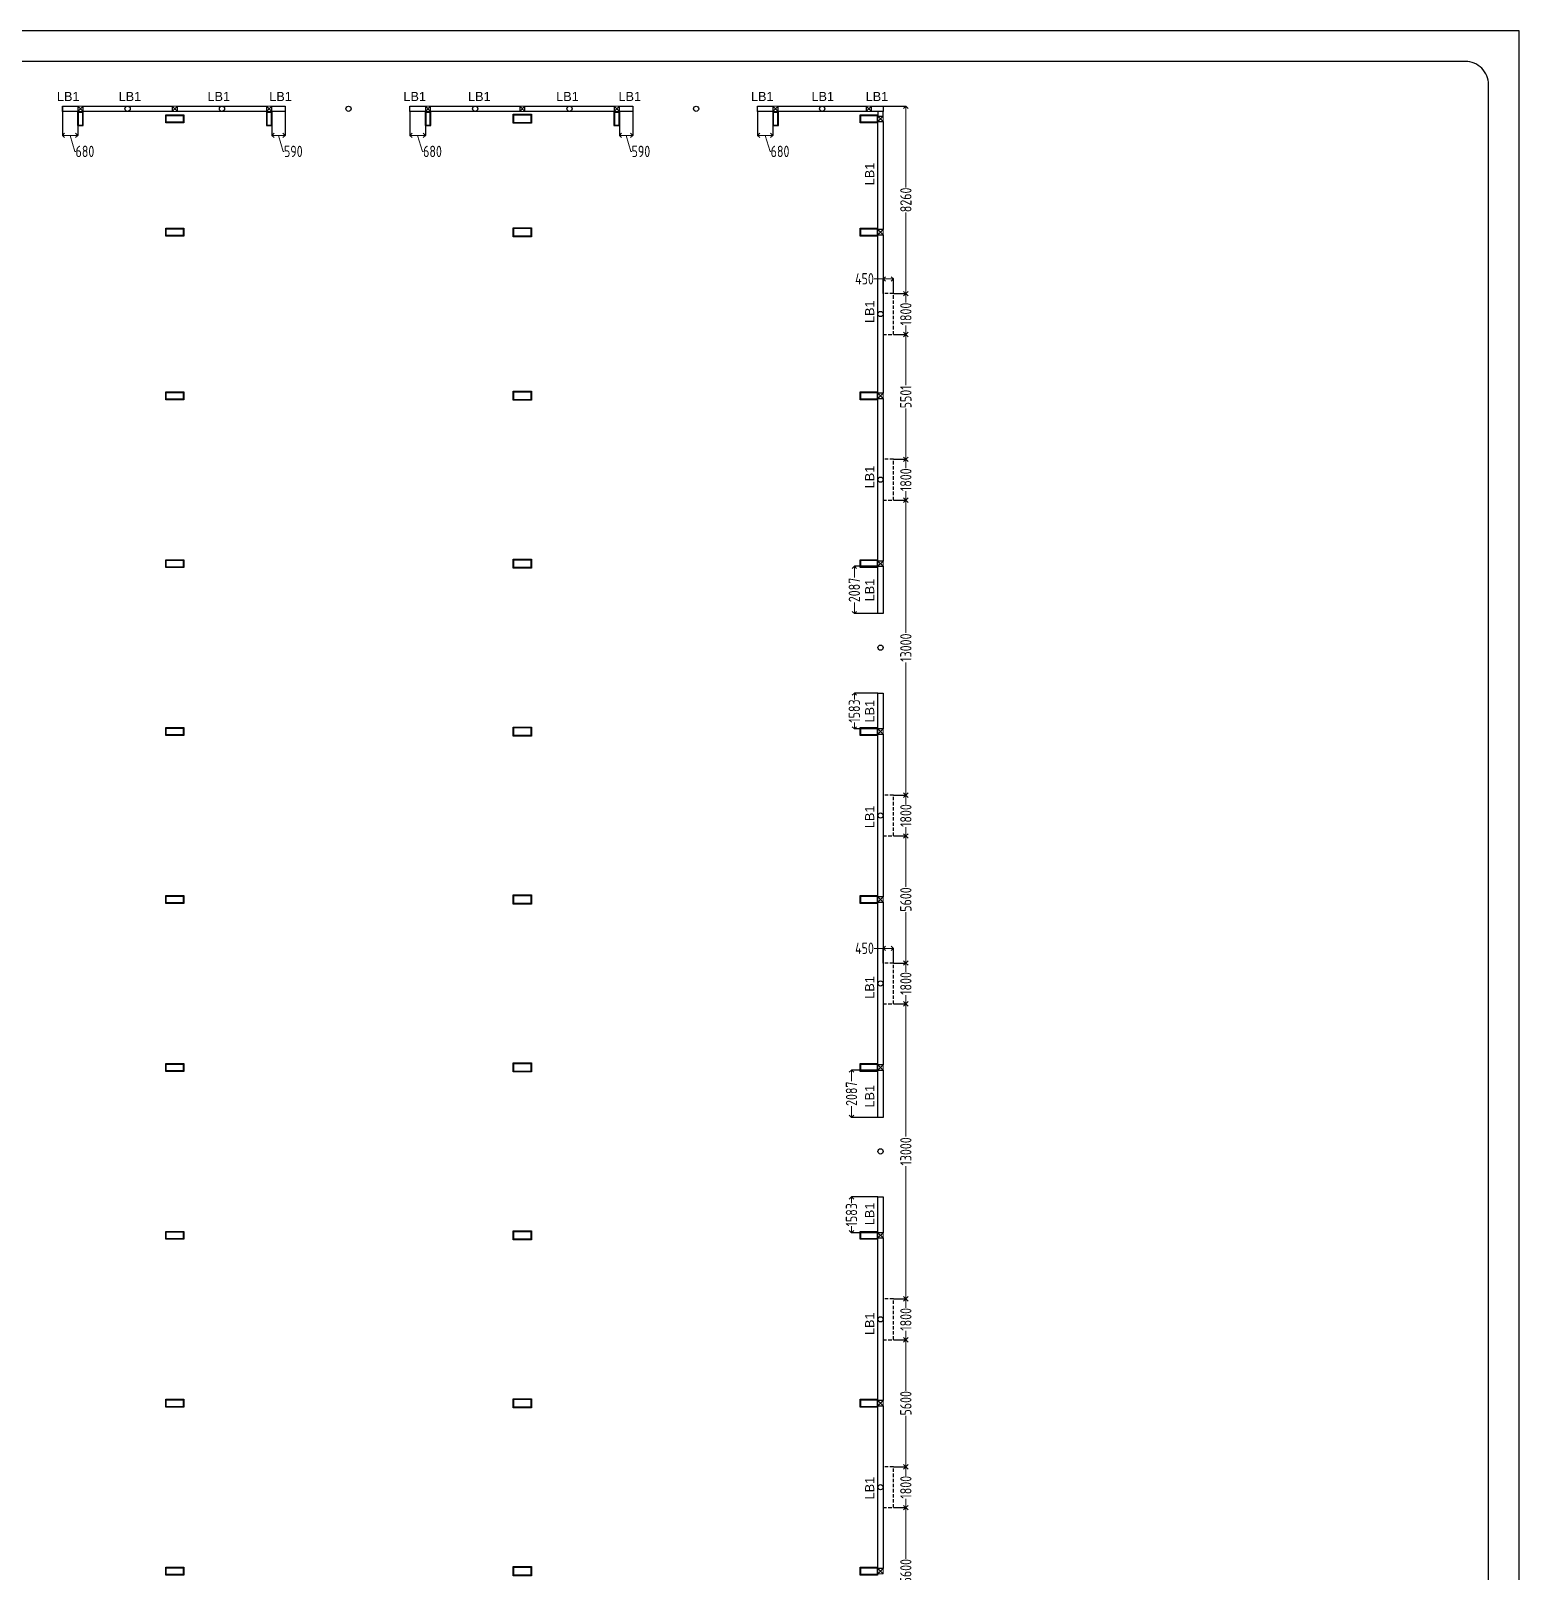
# Model space of a CAD drawing. Header units: inches. Extents: x -605 to 2991212, y -2872845 to 0.
# Drawn here: x 2629771 to 2695377, y -2684434 to -2616552 of the extents above; entities that cross this region are included whole.
import ezdxf
from ezdxf.enums import TextEntityAlignment as Align

# ---------------------------------------------------------------- set-up
doc = ezdxf.new("R2010")
doc.units = ezdxf.units.IN
doc.header["$LTSCALE"] = 600
doc.header["$MEASUREMENT"] = 0
doc.linetypes.add('DASHED2', pattern=[0.375, 0.25, -0.125])
for name, color, linetype, lineweight in [('rDIMension', 1, 'Continuous', 18), ('rRCC 2', 40, 'Continuous', 15), ('rSHEET', 2, 'Continuous', 30)]:
    doc.layers.add(name, color=color, linetype=linetype, lineweight=lineweight)
doc.styles.add('DIM', font='geniso.shx', dxfattribs={"width": 0.85})
doc.styles.get("Standard").update_dxf_attribs({"font": 'arial.ttf'})
doc.dimstyles.new('ST-100', dxfattribs={"dimscale": 100, "dimtxt": 2.5, "dimasz": 2, "dimexe": 0.18, "dimexo": 0.0625, "dimgap": 0.2, "dimtad": 0, "dimdec": 0, "dimzin": 0, "dimdsep": 46, "dimtxsty": 'DIM', "dimblk": 'OPEN90', "dimcen": 0.09, "dimclrd": 256, "dimclrt": 7, "dimadec": 0, "dimazin": 0, "dimtfac": 1, "dimtdec": 0, "dimtofl": 0, "dimtmove": 0, "dimatfit": 3, "dimldrblk": 'OPEN90', "dimfxl": 1, "dimtolj": 1, "dimtzin": 0, "dimlwd": -1, "dimarcsym": 0})

# ---------------------------------------------------------------- blocks, each defined once
blk = doc.blocks.new('CCGE4RC G')
at = {"color": 3, "linetype": 'ByBlock'}
for points in [[(2439118, -2479207), (2439118, -2479807), (2439368, -2479807), (2439368, -2479207)], [(2443003, -2479332), (2443803, -2479332), (2443803, -2479682), (2443003, -2479682)], [(2447438, -2479207), (2447438, -2479807), (2447688, -2479807), (2447688, -2479207)], [(2454438, -2479207), (2454438, -2479807), (2454688, -2479807), (2454688, -2479207)], [(2458323, -2479307), (2459123, -2479307), (2459123, -2479707), (2458323, -2479707)], [(2462758, -2479207), (2462758, -2479807), (2463008, -2479807), (2463008, -2479207)], [(2469758, -2479207), (2469758, -2479807), (2470008, -2479807), (2470008, -2479207)], [(2473613, -2479332), (2474383, -2479332), (2474383, -2479682), (2473613, -2479682)], [(2443003, -2484332), (2443803, -2484332), (2443803, -2484682), (2443003, -2484682)], [(2458323, -2484307), (2459123, -2484307), (2459123, -2484707), (2458323, -2484707)], [(2473613, -2484332), (2474383, -2484332), (2474383, -2484682), (2473613, -2484682)], [(2443003, -2491538), (2443803, -2491538), (2443803, -2491888), (2443003, -2491888)], [(2458323, -2491513), (2459123, -2491513), (2459123, -2491913), (2458323, -2491913)], [(2473613, -2491538), (2474383, -2491538), (2474383, -2491888), (2473613, -2491888)], [(2443003, -2498938), (2443803, -2498938), (2443803, -2499288), (2443003, -2499288)], [(2458323, -2498913), (2459123, -2498913), (2459123, -2499313), (2458323, -2499313)], [(2473613, -2498938), (2474383, -2498938), (2474383, -2499288), (2473613, -2499288)], [(2443003, -2506338), (2443803, -2506338), (2443803, -2506688), (2443003, -2506688)], [(2458323, -2506313), (2459123, -2506313), (2459123, -2506713), (2458323, -2506713)], [(2473613, -2506338), (2474383, -2506338), (2474383, -2506688), (2473613, -2506688)], [(2443003, -2513738), (2443803, -2513738), (2443803, -2514088), (2443003, -2514088)], [(2458323, -2513713), (2459123, -2513713), (2459123, -2514113), (2458323, -2514113)], [(2473613, -2513738), (2474383, -2513738), (2474383, -2514088), (2473613, -2514088)], [(2458323, -2521113), (2459123, -2521113), (2459123, -2521513), (2458323, -2521513)], [(2443003, -2521138), (2443803, -2521138), (2443803, -2521488), (2443003, -2521488)], [(2473613, -2521138), (2474383, -2521138), (2474383, -2521488), (2473613, -2521488)], [(2443003, -2528538), (2443803, -2528538), (2443803, -2528888), (2443003, -2528888)], [(2458323, -2528513), (2459123, -2528513), (2459123, -2528913), (2458323, -2528913)], [(2473613, -2528538), (2474383, -2528538), (2474383, -2528888), (2473613, -2528888)], [(2443003, -2535938), (2443803, -2535938), (2443803, -2536288), (2443003, -2536288)], [(2458323, -2535913), (2459123, -2535913), (2459123, -2536313), (2458323, -2536313)], [(2473613, -2535938), (2474383, -2535938), (2474383, -2536288), (2473613, -2536288)], [(2443003, -2543338), (2443803, -2543338), (2443803, -2543688), (2443003, -2543688)], [(2458323, -2543313), (2459123, -2543313), (2459123, -2543713), (2458323, -2543713)], [(2473613, -2543338), (2474383, -2543338), (2474383, -2543688), (2473613, -2543688)]]:
    blk.add_lwpolyline(points, close=True, dxfattribs=at)
at = {"color": 2, "linetype": 'ByBlock'}
for points in [[(2439143, -2479232), (2439143, -2479782), (2439343, -2479782), (2439343, -2479232)], [(2443028, -2479357), (2443778, -2479357), (2443778, -2479657), (2443028, -2479657)], [(2447463, -2479232), (2447463, -2479782), (2447663, -2479782), (2447663, -2479232)], [(2454463, -2479232), (2454463, -2479782), (2454663, -2479782), (2454663, -2479232)], [(2458348, -2479332), (2459098, -2479332), (2459098, -2479682), (2458348, -2479682)], [(2462783, -2479232), (2462783, -2479782), (2462983, -2479782), (2462983, -2479232)], [(2469783, -2479232), (2469783, -2479782), (2469983, -2479782), (2469983, -2479232)], [(2473638, -2479357), (2474358, -2479357), (2474358, -2479657), (2473638, -2479657)], [(2443028, -2484357), (2443778, -2484357), (2443778, -2484657), (2443028, -2484657)], [(2458348, -2484332), (2459098, -2484332), (2459098, -2484682), (2458348, -2484682)], [(2473638, -2484357), (2474358, -2484357), (2474358, -2484657), (2473638, -2484657)], [(2443028, -2491563), (2443778, -2491563), (2443778, -2491863), (2443028, -2491863)], [(2458348, -2491538), (2459098, -2491538), (2459098, -2491888), (2458348, -2491888)], [(2473638, -2491563), (2474358, -2491563), (2474358, -2491863), (2473638, -2491863)], [(2443028, -2498963), (2443778, -2498963), (2443778, -2499263), (2443028, -2499263)], [(2458348, -2498938), (2459098, -2498938), (2459098, -2499288), (2458348, -2499288)], [(2473638, -2498963), (2474358, -2498963), (2474358, -2499263), (2473638, -2499263)], [(2443028, -2506363), (2443778, -2506363), (2443778, -2506663), (2443028, -2506663)], [(2458348, -2506338), (2459098, -2506338), (2459098, -2506688), (2458348, -2506688)], [(2473638, -2506363), (2474358, -2506363), (2474358, -2506663), (2473638, -2506663)], [(2443028, -2513763), (2443778, -2513763), (2443778, -2514063), (2443028, -2514063)], [(2458348, -2513738), (2459098, -2513738), (2459098, -2514088), (2458348, -2514088)], [(2473638, -2513763), (2474358, -2513763), (2474358, -2514063), (2473638, -2514063)], [(2443028, -2521163), (2443778, -2521163), (2443778, -2521463), (2443028, -2521463)], [(2458348, -2521138), (2459098, -2521138), (2459098, -2521488), (2458348, -2521488)], [(2473638, -2521163), (2474358, -2521163), (2474358, -2521463), (2473638, -2521463)], [(2443028, -2528563), (2443778, -2528563), (2443778, -2528863), (2443028, -2528863)], [(2458348, -2528538), (2459098, -2528538), (2459098, -2528888), (2458348, -2528888)], [(2473638, -2528563), (2474358, -2528563), (2474358, -2528863), (2473638, -2528863)], [(2443028, -2535963), (2443778, -2535963), (2443778, -2536263), (2443028, -2536263)], [(2458348, -2535938), (2459098, -2535938), (2459098, -2536288), (2458348, -2536288)], [(2473638, -2535963), (2474358, -2535963), (2474358, -2536263), (2473638, -2536263)], [(2443028, -2543363), (2443778, -2543363), (2443778, -2543663), (2443028, -2543663)], [(2458348, -2543338), (2459098, -2543338), (2459098, -2543688), (2458348, -2543688)], [(2473638, -2543363), (2474358, -2543363), (2474358, -2543663), (2473638, -2543663)]]:
    blk.add_lwpolyline(points, close=True, dxfattribs=at)
at = {"color": 8, "linetype": 'ByBlock'}
for centre in [(2441323, -2479067), (2441323, -2479067), (2445483, -2479067), (2445483, -2479067), (2451063, -2479067), (2451063, -2479067), (2456643, -2479067), (2456643, -2479067), (2460803, -2479067), (2460803, -2479067), (2466383, -2479067), (2466383, -2479067), (2471938, -2479067), (2471938, -2479067), (2471938, -2479067), (2471938, -2479067), (2474513, -2488110), (2474513, -2488110), (2474513, -2495413), (2474513, -2495413), (2474513, -2502813), (2474513, -2502813), (2474513, -2510213), (2474513, -2510213), (2474513, -2517613), (2474513, -2517613), (2474513, -2525013), (2474513, -2525013), (2474513, -2532413), (2474513, -2532413), (2474513, -2539813), (2474513, -2539813)]:
    blk.add_circle(centre, 115, dxfattribs=at)
at = {"layer": 'rRCC 2', "color": 6}
for p, q in [((2439358, -2478952), (2439128, -2479182)), ((2439358, -2479182), (2439128, -2478952)), ((2443518, -2478952), (2443288, -2479182)), ((2443518, -2479182), (2443288, -2478952)), ((2447678, -2478952), (2447448, -2479182)), ((2447678, -2479182), (2447448, -2478952)), ((2454678, -2478952), (2454448, -2479182)), ((2454678, -2479182), (2454448, -2478952)), ((2458838, -2478952), (2458608, -2479182)), ((2458838, -2479182), (2458608, -2478952)), ((2462998, -2478952), (2462768, -2479182)), ((2462998, -2479182), (2462768, -2478952)), ((2469998, -2478952), (2469768, -2479182)), ((2469998, -2479182), (2469768, -2478952)), ((2474113, -2478952), (2473883, -2479182)), ((2474113, -2479182), (2473883, -2478952)), ((2474628, -2479392), (2474398, -2479622)), ((2474628, -2479622), (2474398, -2479392)), ((2474628, -2484392), (2474398, -2484622)), ((2474628, -2484622), (2474398, -2484392)), ((2474628, -2491598), (2474398, -2491828)), ((2474628, -2491828), (2474398, -2491598)), ((2474628, -2498998), (2474398, -2499228)), ((2474628, -2499228), (2474398, -2498998)), ((2474628, -2506398), (2474398, -2506628)), ((2474628, -2506628), (2474398, -2506398)), ((2474628, -2513798), (2474398, -2514028)), ((2474628, -2514028), (2474398, -2513798)), ((2474628, -2521198), (2474398, -2521428)), ((2474628, -2521428), (2474398, -2521198)), ((2474628, -2528598), (2474398, -2528828)), ((2474628, -2528828), (2474398, -2528598)), ((2474628, -2535998), (2474398, -2536228)), ((2474628, -2536228), (2474398, -2535998)), ((2474628, -2543398), (2474398, -2543628)), ((2474628, -2543628), (2474398, -2543398))]:
    blk.add_line(p, q, dxfattribs=at)
for points in [[(2439358, -2478952), (2439128, -2478952), (2439128, -2479182), (2439358, -2479182)], [(2443518, -2478952), (2443288, -2478952), (2443288, -2479182), (2443518, -2479182)], [(2447678, -2478952), (2447448, -2478952), (2447448, -2479182), (2447678, -2479182)], [(2454678, -2478952), (2454448, -2478952), (2454448, -2479182), (2454678, -2479182)], [(2458838, -2478952), (2458608, -2478952), (2458608, -2479182), (2458838, -2479182)], [(2462998, -2478952), (2462768, -2478952), (2462768, -2479182), (2462998, -2479182)], [(2469998, -2478952), (2469768, -2478952), (2469768, -2479182), (2469998, -2479182)], [(2474113, -2478952), (2473883, -2478952), (2473883, -2479182), (2474113, -2479182)], [(2474628, -2479392), (2474398, -2479392), (2474398, -2479622), (2474628, -2479622)], [(2474628, -2484392), (2474398, -2484392), (2474398, -2484622), (2474628, -2484622)], [(2474628, -2491598), (2474398, -2491598), (2474398, -2491828), (2474628, -2491828)], [(2474628, -2498998), (2474398, -2498998), (2474398, -2499228), (2474628, -2499228)], [(2474628, -2506398), (2474398, -2506398), (2474398, -2506628), (2474628, -2506628)], [(2474628, -2513798), (2474398, -2513798), (2474398, -2514028), (2474628, -2514028)], [(2474628, -2521198), (2474398, -2521198), (2474398, -2521428), (2474628, -2521428)], [(2474628, -2528598), (2474398, -2528598), (2474398, -2528828), (2474628, -2528828)], [(2474628, -2535998), (2474398, -2535998), (2474398, -2536228), (2474628, -2536228)], [(2474628, -2543398), (2474398, -2543398), (2474398, -2543628), (2474628, -2543628)]]:
    blk.add_lwpolyline(points, close=True, dxfattribs=at)
blk = doc.blocks.new('_Open90')
at = {"color": 0, "linetype": 'ByBlock', "lineweight": -2}
for p, q in [((0, 0), (-1, 0)), ((-0.5, 0.5), (0, 0)), ((0, 0), (-0.5, -0.5))]:
    blk.add_line(p, q, dxfattribs=at)
blk = doc.blocks.new('*D1916')
at = {"layer": 'Defpoints', "color": 0}
for p in [(2667793, -2681634), (2668341, -2681634), (2667793, -2687234)]:
    blk.add_point(p, dxfattribs=at)
at = {"layer": 'rDIMension', "color": 0, "lineweight": -2}
for p, q in [((2667793, -2681634), (2668341, -2681634)), ((2667793, -2687234), (2668341, -2687234))]:
    blk.add_line(p, q, dxfattribs=at)
at = {"layer": 'rDIMension'}
for p, q in [((2668341, -2681834), (2668341, -2683882)), ((2668341, -2687034), (2668341, -2684985))]:
    blk.add_line(p, q, dxfattribs=at)
at = {"layer": 'rDIMension', "xscale": 200, "yscale": 200, "zscale": 200}
for p, rotation in [((2668341, -2681634), 90), ((2668341, -2687234), 270)]:
    blk.add_blockref('_Open90', p, dxfattribs=dict(at, rotation=rotation))
at = {"layer": 'rDIMension', "color": 7, "insert": (2668341, -2684434), "char_height": 500, "attachment_point": 5, "rotation": 90, "style": 'DIM'}
blk.add_mtext('\\A1;5600', dxfattribs=at)
blk = doc.blocks.new('*D1917')
at = {"layer": 'Defpoints', "color": 0}
for p in [(2667793, -2679834), (2668341, -2679834), (2667793, -2681634)]:
    blk.add_point(p, dxfattribs=at)
at = {"layer": 'rDIMension', "color": 0, "lineweight": -2}
for p, q in [((2667793, -2679834), (2668341, -2679834)), ((2667793, -2681634), (2668341, -2681634))]:
    blk.add_line(p, q, dxfattribs=at)
at = {"layer": 'rDIMension'}
for p, q in [((2668341, -2680034), (2668341, -2680225)), ((2668341, -2681434), (2668341, -2681243))]:
    blk.add_line(p, q, dxfattribs=at)
at = {"layer": 'rDIMension', "xscale": 200, "yscale": 200, "zscale": 200}
for p, rotation in [((2668341, -2679834), 90), ((2668341, -2681634), 270)]:
    blk.add_blockref('_Open90', p, dxfattribs=dict(at, rotation=rotation))
at = {"layer": 'rDIMension', "color": 7, "insert": (2668341, -2680734), "char_height": 500, "attachment_point": 5, "rotation": 90, "style": 'DIM'}
blk.add_mtext('\\A1;1800', dxfattribs=at)
blk = doc.blocks.new('*D1918')
at = {"layer": 'Defpoints', "color": 0}
for p in [(2667793, -2674234), (2668341, -2674234), (2667793, -2679834)]:
    blk.add_point(p, dxfattribs=at)
at = {"layer": 'rDIMension', "color": 0, "lineweight": -2}
for p, q in [((2667793, -2674234), (2668341, -2674234)), ((2667793, -2679834), (2668341, -2679834))]:
    blk.add_line(p, q, dxfattribs=at)
at = {"layer": 'rDIMension'}
for p, q in [((2668341, -2674434), (2668341, -2676482)), ((2668341, -2679634), (2668341, -2677585))]:
    blk.add_line(p, q, dxfattribs=at)
at = {"layer": 'rDIMension', "xscale": 200, "yscale": 200, "zscale": 200}
for p, rotation in [((2668341, -2674234), 90), ((2668341, -2679834), 270)]:
    blk.add_blockref('_Open90', p, dxfattribs=dict(at, rotation=rotation))
at = {"layer": 'rDIMension', "color": 7, "insert": (2668341, -2677034), "char_height": 500, "attachment_point": 5, "rotation": 90, "style": 'DIM'}
blk.add_mtext('\\A1;5600', dxfattribs=at)
blk = doc.blocks.new('*D1919')
at = {"layer": 'Defpoints', "color": 0}
for p in [(2667793, -2672434), (2668341, -2672434), (2667793, -2674234)]:
    blk.add_point(p, dxfattribs=at)
at = {"layer": 'rDIMension', "color": 0, "lineweight": -2}
for p, q in [((2667793, -2672434), (2668341, -2672434)), ((2667793, -2674234), (2668341, -2674234))]:
    blk.add_line(p, q, dxfattribs=at)
at = {"layer": 'rDIMension'}
for p, q in [((2668341, -2672634), (2668341, -2672825)), ((2668341, -2674034), (2668341, -2673843))]:
    blk.add_line(p, q, dxfattribs=at)
at = {"layer": 'rDIMension', "xscale": 200, "yscale": 200, "zscale": 200}
for p, rotation in [((2668341, -2672434), 90), ((2668341, -2674234), 270)]:
    blk.add_blockref('_Open90', p, dxfattribs=dict(at, rotation=rotation))
at = {"layer": 'rDIMension', "color": 7, "insert": (2668341, -2673334), "char_height": 500, "attachment_point": 5, "rotation": 90, "style": 'DIM'}
blk.add_mtext('\\A1;1800', dxfattribs=at)
blk = doc.blocks.new('*D1920')
at = {"layer": 'Defpoints', "color": 0}
for p in [(2667793, -2659434), (2668341, -2659434), (2667793, -2672434)]:
    blk.add_point(p, dxfattribs=at)
at = {"layer": 'rDIMension', "color": 0, "lineweight": -2}
for p, q in [((2667793, -2659434), (2668341, -2659434)), ((2667793, -2672434), (2668341, -2672434))]:
    blk.add_line(p, q, dxfattribs=at)
at = {"layer": 'rDIMension'}
for p, q in [((2668341, -2659634), (2668341, -2665276)), ((2668341, -2672234), (2668341, -2666591))]:
    blk.add_line(p, q, dxfattribs=at)
at = {"layer": 'rDIMension', "xscale": 200, "yscale": 200, "zscale": 200}
for p, rotation in [((2668341, -2659434), 90), ((2668341, -2672434), 270)]:
    blk.add_blockref('_Open90', p, dxfattribs=dict(at, rotation=rotation))
at = {"layer": 'rDIMension', "color": 7, "insert": (2668341, -2665934), "char_height": 500, "attachment_point": 5, "rotation": 90, "style": 'DIM'}
blk.add_mtext('\\A1;13000', dxfattribs=at)
blk = doc.blocks.new('*D1921')
at = {"layer": 'Defpoints', "color": 0}
for p in [(2667793, -2657634), (2668341, -2657634), (2667793, -2659434)]:
    blk.add_point(p, dxfattribs=at)
at = {"layer": 'rDIMension', "color": 0, "lineweight": -2}
for p, q in [((2667793, -2657634), (2668341, -2657634)), ((2667793, -2659434), (2668341, -2659434))]:
    blk.add_line(p, q, dxfattribs=at)
at = {"layer": 'rDIMension'}
for p, q in [((2668341, -2657834), (2668341, -2658025)), ((2668341, -2659234), (2668341, -2659043))]:
    blk.add_line(p, q, dxfattribs=at)
at = {"layer": 'rDIMension', "xscale": 200, "yscale": 200, "zscale": 200}
for p, rotation in [((2668341, -2657634), 90), ((2668341, -2659434), 270)]:
    blk.add_blockref('_Open90', p, dxfattribs=dict(at, rotation=rotation))
at = {"layer": 'rDIMension', "color": 7, "insert": (2668341, -2658534), "char_height": 500, "attachment_point": 5, "rotation": 90, "style": 'DIM'}
blk.add_mtext('\\A1;1800', dxfattribs=at)
blk = doc.blocks.new('*D1922')
at = {"layer": 'Defpoints', "color": 0}
for p in [(2667793, -2652034), (2668341, -2652034), (2667793, -2657634)]:
    blk.add_point(p, dxfattribs=at)
at = {"layer": 'rDIMension', "color": 0, "lineweight": -2}
for p, q in [((2667793, -2652034), (2668341, -2652034)), ((2667793, -2657634), (2668341, -2657634))]:
    blk.add_line(p, q, dxfattribs=at)
at = {"layer": 'rDIMension'}
for p, q in [((2668341, -2652234), (2668341, -2654282)), ((2668341, -2657434), (2668341, -2655385))]:
    blk.add_line(p, q, dxfattribs=at)
at = {"layer": 'rDIMension', "xscale": 200, "yscale": 200, "zscale": 200}
for p, rotation in [((2668341, -2652034), 90), ((2668341, -2657634), 270)]:
    blk.add_blockref('_Open90', p, dxfattribs=dict(at, rotation=rotation))
at = {"layer": 'rDIMension', "color": 7, "insert": (2668341, -2654834), "char_height": 500, "attachment_point": 5, "rotation": 90, "style": 'DIM'}
blk.add_mtext('\\A1;5600', dxfattribs=at)
blk = doc.blocks.new('*D1923')
at = {"layer": 'Defpoints', "color": 0}
for p in [(2667793, -2650234), (2668341, -2650234), (2667793, -2652034)]:
    blk.add_point(p, dxfattribs=at)
at = {"layer": 'rDIMension', "color": 0, "lineweight": -2}
for p, q in [((2667793, -2650234), (2668341, -2650234)), ((2667793, -2652034), (2668341, -2652034))]:
    blk.add_line(p, q, dxfattribs=at)
at = {"layer": 'rDIMension'}
for p, q in [((2668341, -2650434), (2668341, -2650625)), ((2668341, -2651834), (2668341, -2651643))]:
    blk.add_line(p, q, dxfattribs=at)
at = {"layer": 'rDIMension', "xscale": 200, "yscale": 200, "zscale": 200}
for p, rotation in [((2668341, -2650234), 90), ((2668341, -2652034), 270)]:
    blk.add_blockref('_Open90', p, dxfattribs=dict(at, rotation=rotation))
at = {"layer": 'rDIMension', "color": 7, "insert": (2668341, -2651134), "char_height": 500, "attachment_point": 5, "rotation": 90, "style": 'DIM'}
blk.add_mtext('\\A1;1800', dxfattribs=at)
blk = doc.blocks.new('*D1924')
at = {"layer": 'Defpoints', "color": 0}
for p in [(2667793, -2637234), (2668341, -2637234), (2667793, -2650234)]:
    blk.add_point(p, dxfattribs=at)
at = {"layer": 'rDIMension', "color": 0, "lineweight": -2}
for p, q in [((2667793, -2637234), (2668341, -2637234)), ((2667793, -2650234), (2668341, -2650234))]:
    blk.add_line(p, q, dxfattribs=at)
at = {"layer": 'rDIMension'}
for p, q in [((2668341, -2637434), (2668341, -2643076)), ((2668341, -2650034), (2668341, -2644391))]:
    blk.add_line(p, q, dxfattribs=at)
at = {"layer": 'rDIMension', "xscale": 200, "yscale": 200, "zscale": 200}
for p, rotation in [((2668341, -2637234), 90), ((2668341, -2650234), 270)]:
    blk.add_blockref('_Open90', p, dxfattribs=dict(at, rotation=rotation))
at = {"layer": 'rDIMension', "color": 7, "insert": (2668341, -2643734), "char_height": 500, "attachment_point": 5, "rotation": 90, "style": 'DIM'}
blk.add_mtext('\\A1;13000', dxfattribs=at)
blk = doc.blocks.new('*D1925')
at = {"layer": 'Defpoints', "color": 0}
for p in [(2667793, -2635434), (2668341, -2635434), (2667793, -2637234)]:
    blk.add_point(p, dxfattribs=at)
at = {"layer": 'rDIMension', "color": 0, "lineweight": -2}
for p, q in [((2667793, -2635434), (2668341, -2635434)), ((2667793, -2637234), (2668341, -2637234))]:
    blk.add_line(p, q, dxfattribs=at)
at = {"layer": 'rDIMension'}
for p, q in [((2668341, -2635634), (2668341, -2635825)), ((2668341, -2637034), (2668341, -2636843))]:
    blk.add_line(p, q, dxfattribs=at)
at = {"layer": 'rDIMension', "xscale": 200, "yscale": 200, "zscale": 200}
for p, rotation in [((2668341, -2635434), 90), ((2668341, -2637234), 270)]:
    blk.add_blockref('_Open90', p, dxfattribs=dict(at, rotation=rotation))
at = {"layer": 'rDIMension', "color": 7, "insert": (2668341, -2636334), "char_height": 500, "attachment_point": 5, "rotation": 90, "style": 'DIM'}
blk.add_mtext('\\A1;1800', dxfattribs=at)
blk = doc.blocks.new('*D1926')
at = {"layer": 'Defpoints', "color": 0}
for p in [(2667793, -2629933), (2668341, -2629933), (2667793, -2635434)]:
    blk.add_point(p, dxfattribs=at)
at = {"layer": 'rDIMension', "color": 0, "lineweight": -2}
for p, q in [((2667793, -2629933), (2668341, -2629933)), ((2667793, -2635434), (2668341, -2635434))]:
    blk.add_line(p, q, dxfattribs=at)
at = {"layer": 'rDIMension'}
for p, q in [((2668341, -2630133), (2668341, -2632175)), ((2668341, -2635234), (2668341, -2633192))]:
    blk.add_line(p, q, dxfattribs=at)
at = {"layer": 'rDIMension', "xscale": 200, "yscale": 200, "zscale": 200}
for p, rotation in [((2668341, -2629933), 90), ((2668341, -2635434), 270)]:
    blk.add_blockref('_Open90', p, dxfattribs=dict(at, rotation=rotation))
at = {"layer": 'rDIMension', "color": 7, "insert": (2668341, -2632683), "char_height": 500, "attachment_point": 5, "rotation": 90, "style": 'DIM'}
blk.add_mtext('\\A1;5501', dxfattribs=at)
blk = doc.blocks.new('*D1927')
at = {"layer": 'Defpoints', "color": 0}
for p in [(2667793, -2628133), (2668341, -2628133), (2667793, -2629933)]:
    blk.add_point(p, dxfattribs=at)
at = {"layer": 'rDIMension', "color": 0, "lineweight": -2}
for p, q in [((2667793, -2628133), (2668341, -2628133)), ((2667793, -2629933), (2668341, -2629933))]:
    blk.add_line(p, q, dxfattribs=at)
at = {"layer": 'rDIMension'}
for p, q in [((2668341, -2628333), (2668341, -2628524)), ((2668341, -2629733), (2668341, -2629542))]:
    blk.add_line(p, q, dxfattribs=at)
at = {"layer": 'rDIMension', "xscale": 200, "yscale": 200, "zscale": 200}
for p, rotation in [((2668341, -2628133), 90), ((2668341, -2629933), 270)]:
    blk.add_blockref('_Open90', p, dxfattribs=dict(at, rotation=rotation))
at = {"layer": 'rDIMension', "color": 7, "insert": (2668341, -2629033), "char_height": 500, "attachment_point": 5, "rotation": 90, "style": 'DIM'}
blk.add_mtext('\\A1;1800', dxfattribs=at)
blk = doc.blocks.new('*D1928')
at = {"layer": 'Defpoints', "color": 0}
for p in [(2667343, -2619873), (2668341, -2619873), (2667793, -2628133)]:
    blk.add_point(p, dxfattribs=at)
at = {"layer": 'rDIMension', "color": 0, "lineweight": -2}
for p, q in [((2667343, -2619873), (2668341, -2619873)), ((2667793, -2628133), (2668341, -2628133))]:
    blk.add_line(p, q, dxfattribs=at)
at = {"layer": 'rDIMension'}
for p, q in [((2668341, -2620073), (2668341, -2623452)), ((2668341, -2627933), (2668341, -2624555))]:
    blk.add_line(p, q, dxfattribs=at)
at = {"layer": 'rDIMension', "xscale": 200, "yscale": 200, "zscale": 200}
for p, rotation in [((2668341, -2619873), 90), ((2668341, -2628133), 270)]:
    blk.add_blockref('_Open90', p, dxfattribs=dict(at, rotation=rotation))
at = {"layer": 'rDIMension', "color": 7, "insert": (2668341, -2624003), "char_height": 500, "attachment_point": 5, "rotation": 90, "style": 'DIM'}
blk.add_mtext('\\A1;8260', dxfattribs=at)
blk = doc.blocks.new('*D1945')
at = {"layer": 'Defpoints', "color": 0}
for p in [(2666071, -2640149), (2667113, -2640149), (2667113, -2642235)]:
    blk.add_point(p, dxfattribs=at)
at = {"layer": 'rDIMension', "color": 0, "linetype": 'ByBlock', "lineweight": -2}
for p, q in [((2667113, -2640149), (2666071, -2640149)), ((2667113, -2642235), (2666071, -2642235))]:
    blk.add_line(p, q, dxfattribs=at)
at = {"layer": 'rDIMension'}
for p, q in [((2666071, -2640349), (2666071, -2640641)), ((2666071, -2642035), (2666071, -2641743))]:
    blk.add_line(p, q, dxfattribs=at)
at = {"layer": 'rDIMension', "xscale": 200, "yscale": 200, "zscale": 200}
for p, rotation in [((2666071, -2640149), 90), ((2666071, -2642235), 270)]:
    blk.add_blockref('_Open90', p, dxfattribs=dict(at, rotation=rotation))
at = {"layer": 'rDIMension', "color": 7, "insert": (2666071, -2641192), "char_height": 500, "attachment_point": 5, "rotation": 90, "style": 'DIM'}
blk.add_mtext('\\A1;2087', dxfattribs=at)
blk = doc.blocks.new('*D1946')
at = {"layer": 'Defpoints', "color": 0}
for p in [(2667113, -2645735), (2666071, -2647319), (2667113, -2647319)]:
    blk.add_point(p, dxfattribs=at)
at = {"layer": 'rDIMension', "color": 0, "linetype": 'ByBlock', "lineweight": -2}
for p, q in [((2667113, -2645735), (2666071, -2645735)), ((2667113, -2647319), (2666071, -2647319))]:
    blk.add_line(p, q, dxfattribs=at)
at = {"layer": 'rDIMension'}
for p, q in [((2666071, -2645935), (2666071, -2646018)), ((2666071, -2647119), (2666071, -2647036))]:
    blk.add_line(p, q, dxfattribs=at)
at = {"layer": 'rDIMension', "xscale": 200, "yscale": 200, "zscale": 200}
for p, rotation in [((2666071, -2645735), 90), ((2666071, -2647319), 270)]:
    blk.add_blockref('_Open90', p, dxfattribs=dict(at, rotation=rotation))
at = {"layer": 'rDIMension', "color": 7, "insert": (2666071, -2646527), "char_height": 500, "attachment_point": 5, "rotation": 90, "style": 'DIM'}
blk.add_mtext('\\A1;1583', dxfattribs=at)
blk = doc.blocks.new('*D1947')
at = {"layer": 'Defpoints', "color": 0}
for p in [(2667113, -2662349), (2665945, -2664435), (2667113, -2664435)]:
    blk.add_point(p, dxfattribs=at)
at = {"layer": 'rDIMension', "color": 0, "linetype": 'ByBlock', "lineweight": -2}
for p, q in [((2667113, -2662349), (2665945, -2662349)), ((2667113, -2664435), (2665945, -2664435))]:
    blk.add_line(p, q, dxfattribs=at)
at = {"layer": 'rDIMension'}
for p, q in [((2665945, -2662549), (2665945, -2662841)), ((2665945, -2664235), (2665945, -2663943))]:
    blk.add_line(p, q, dxfattribs=at)
at = {"layer": 'rDIMension', "xscale": 200, "yscale": 200, "zscale": 200}
for p, rotation in [((2665945, -2662349), 90), ((2665945, -2664435), 270)]:
    blk.add_blockref('_Open90', p, dxfattribs=dict(at, rotation=rotation))
at = {"layer": 'rDIMension', "color": 7, "insert": (2665945, -2663392), "char_height": 500, "attachment_point": 5, "rotation": 90, "style": 'DIM'}
blk.add_mtext('\\A1;2087', dxfattribs=at)
blk = doc.blocks.new('*D1948')
at = {"layer": 'Defpoints', "color": 0}
for p in [(2667113, -2667935), (2665945, -2669519), (2667113, -2669519)]:
    blk.add_point(p, dxfattribs=at)
at = {"layer": 'rDIMension', "color": 0, "linetype": 'ByBlock', "lineweight": -2}
for p, q in [((2667113, -2667935), (2665945, -2667935)), ((2667113, -2669519), (2665945, -2669519))]:
    blk.add_line(p, q, dxfattribs=at)
at = {"layer": 'rDIMension'}
for p, q in [((2665945, -2668135), (2665945, -2668218)), ((2665945, -2669319), (2665945, -2669236))]:
    blk.add_line(p, q, dxfattribs=at)
at = {"layer": 'rDIMension', "xscale": 200, "yscale": 200, "zscale": 200}
for p, rotation in [((2665945, -2667935), 90), ((2665945, -2669519), 270)]:
    blk.add_blockref('_Open90', p, dxfattribs=dict(at, rotation=rotation))
at = {"layer": 'rDIMension', "color": 7, "insert": (2665945, -2668727), "char_height": 500, "attachment_point": 5, "rotation": 90, "style": 'DIM'}
blk.add_mtext('\\A1;1583', dxfattribs=at)
blk = doc.blocks.new('*D1951')
at = {"layer": 'Defpoints', "color": 0}
for p in [(2631163, -2619873), (2631843, -2619873), (2631163, -2621160)]:
    blk.add_point(p, dxfattribs=at)
at = {"layer": 'rDIMension', "color": 0, "linetype": 'ByBlock', "lineweight": -2}
for p, q in [((2631163, -2619873), (2631163, -2621160)), ((2631843, -2619873), (2631843, -2621160))]:
    blk.add_line(p, q, dxfattribs=at)
at = {"layer": 'rDIMension'}
for p, q in [((2631643, -2621160), (2631363, -2621160)), ((2631715, -2621866), (2631503, -2621160)), ((2631755, -2621866), (2631715, -2621866))]:
    blk.add_line(p, q, dxfattribs=at)
at = {"layer": 'rDIMension', "xscale": 200, "yscale": 200, "zscale": 200, "rotation": 180}
blk.add_blockref('_Open90', (2631163, -2621160), dxfattribs=at)
at = {"layer": 'rDIMension', "xscale": 200, "yscale": 200, "zscale": 200}
blk.add_blockref('_Open90', (2631843, -2621160), dxfattribs=at)
at = {"layer": 'rDIMension', "color": 7, "insert": (2632157, -2621866), "char_height": 500, "attachment_point": 5, "style": 'DIM'}
blk.add_mtext('\\A1;680', dxfattribs=at)
blk = doc.blocks.new('*D1952')
at = {"layer": 'Defpoints', "color": 0}
for p in [(2640393, -2620103), (2640983, -2620103), (2640393, -2621160)]:
    blk.add_point(p, dxfattribs=at)
at = {"layer": 'rDIMension', "color": 0, "linetype": 'ByBlock', "lineweight": -2}
for p, q in [((2640393, -2620103), (2640393, -2621160)), ((2640983, -2620103), (2640983, -2621160))]:
    blk.add_line(p, q, dxfattribs=at)
at = {"layer": 'rDIMension'}
for p, q in [((2640783, -2621160), (2640593, -2621160)), ((2640900, -2621866), (2640688, -2621160)), ((2640940, -2621866), (2640900, -2621866))]:
    blk.add_line(p, q, dxfattribs=at)
at = {"layer": 'rDIMension', "xscale": 200, "yscale": 200, "zscale": 200, "rotation": 180}
blk.add_blockref('_Open90', (2640393, -2621160), dxfattribs=at)
at = {"layer": 'rDIMension', "xscale": 200, "yscale": 200, "zscale": 200}
blk.add_blockref('_Open90', (2640983, -2621160), dxfattribs=at)
at = {"layer": 'rDIMension', "color": 7, "insert": (2641343, -2621866), "char_height": 500, "attachment_point": 5, "style": 'DIM'}
blk.add_mtext('\\A1;590', dxfattribs=at)
blk = doc.blocks.new('*D1953')
at = {"layer": 'Defpoints', "color": 0}
for p in [(2646483, -2620103), (2647163, -2620103), (2647163, -2621160)]:
    blk.add_point(p, dxfattribs=at)
at = {"layer": 'rDIMension', "color": 0, "linetype": 'ByBlock', "lineweight": -2}
for p, q in [((2646483, -2620103), (2646483, -2621160)), ((2647163, -2620103), (2647163, -2621160))]:
    blk.add_line(p, q, dxfattribs=at)
at = {"layer": 'rDIMension'}
for p, q in [((2646683, -2621160), (2646963, -2621160)), ((2647035, -2621866), (2646823, -2621160)), ((2647075, -2621866), (2647035, -2621866))]:
    blk.add_line(p, q, dxfattribs=at)
at = {"layer": 'rDIMension', "xscale": 200, "yscale": 200, "zscale": 200, "rotation": 180}
blk.add_blockref('_Open90', (2646483, -2621160), dxfattribs=at)
at = {"layer": 'rDIMension', "xscale": 200, "yscale": 200, "zscale": 200}
blk.add_blockref('_Open90', (2647163, -2621160), dxfattribs=at)
at = {"layer": 'rDIMension', "color": 7, "insert": (2647477, -2621866), "char_height": 500, "attachment_point": 5, "style": 'DIM'}
blk.add_mtext('\\A1;680', dxfattribs=at)
blk = doc.blocks.new('*D1954')
at = {"layer": 'Defpoints', "color": 0}
for p in [(2655713, -2620103), (2656303, -2620103), (2655713, -2621160)]:
    blk.add_point(p, dxfattribs=at)
at = {"layer": 'rDIMension', "color": 0, "linetype": 'ByBlock', "lineweight": -2}
for p, q in [((2655713, -2620103), (2655713, -2621160)), ((2656303, -2620103), (2656303, -2621160))]:
    blk.add_line(p, q, dxfattribs=at)
at = {"layer": 'rDIMension'}
for p, q in [((2656103, -2621160), (2655913, -2621160)), ((2656220, -2621866), (2656008, -2621160)), ((2656260, -2621866), (2656220, -2621866))]:
    blk.add_line(p, q, dxfattribs=at)
at = {"layer": 'rDIMension', "xscale": 200, "yscale": 200, "zscale": 200, "rotation": 180}
blk.add_blockref('_Open90', (2655713, -2621160), dxfattribs=at)
at = {"layer": 'rDIMension', "xscale": 200, "yscale": 200, "zscale": 200}
blk.add_blockref('_Open90', (2656303, -2621160), dxfattribs=at)
at = {"layer": 'rDIMension', "color": 7, "insert": (2656663, -2621866), "char_height": 500, "attachment_point": 5, "style": 'DIM'}
blk.add_mtext('\\A1;590', dxfattribs=at)
blk = doc.blocks.new('*D1955')
at = {"layer": 'Defpoints', "color": 0}
for p in [(2661803, -2620103), (2662483, -2620103), (2662483, -2621160)]:
    blk.add_point(p, dxfattribs=at)
at = {"layer": 'rDIMension', "color": 0, "linetype": 'ByBlock', "lineweight": -2}
for p, q in [((2661803, -2620103), (2661803, -2621160)), ((2662483, -2620103), (2662483, -2621160))]:
    blk.add_line(p, q, dxfattribs=at)
at = {"layer": 'rDIMension'}
for p, q in [((2662003, -2621160), (2662283, -2621160)), ((2662355, -2621866), (2662143, -2621160)), ((2662395, -2621866), (2662355, -2621866))]:
    blk.add_line(p, q, dxfattribs=at)
at = {"layer": 'rDIMension', "xscale": 200, "yscale": 200, "zscale": 200, "rotation": 180}
blk.add_blockref('_Open90', (2661803, -2621160), dxfattribs=at)
at = {"layer": 'rDIMension', "xscale": 200, "yscale": 200, "zscale": 200}
blk.add_blockref('_Open90', (2662483, -2621160), dxfattribs=at)
at = {"layer": 'rDIMension', "color": 7, "insert": (2662797, -2621866), "char_height": 500, "attachment_point": 5, "style": 'DIM'}
blk.add_mtext('\\A1;680', dxfattribs=at)
blk = doc.blocks.new('*D1957')
at = {"layer": 'Defpoints', "color": 0}
for p in [(2667343, -2656988), (2667343, -2657634), (2667793, -2657634)]:
    blk.add_point(p, dxfattribs=at)
at = {"layer": 'rDIMension'}
for p, q in [((2667343, -2656988), (2666943, -2656988)), ((2667593, -2656988), (2667543, -2656988))]:
    blk.add_line(p, q, dxfattribs=at)
at = {"layer": 'rDIMension', "color": 0, "lineweight": -2}
for p, q in [((2667343, -2657634), (2667343, -2656988)), ((2667793, -2657634), (2667793, -2656988))]:
    blk.add_line(p, q, dxfattribs=at)
at = {"layer": 'rDIMension', "xscale": 200, "yscale": 200, "zscale": 200, "rotation": 180}
blk.add_blockref('_Open90', (2667343, -2656988), dxfattribs=at)
at = {"layer": 'rDIMension', "xscale": 200, "yscale": 200, "zscale": 200}
blk.add_blockref('_Open90', (2667793, -2656988), dxfattribs=at)
at = {"layer": 'rDIMension', "color": 7, "insert": (2666519, -2656981), "char_height": 500, "attachment_point": 5, "style": 'DIM'}
blk.add_mtext('\\A1;450', dxfattribs=at)
blk = doc.blocks.new('*D1958')
at = {"layer": 'Defpoints', "color": 0}
for p in [(2667343, -2627487), (2667343, -2628133), (2667793, -2628133)]:
    blk.add_point(p, dxfattribs=at)
at = {"layer": 'rDIMension'}
for p, q in [((2667343, -2627487), (2666943, -2627487)), ((2667593, -2627487), (2667543, -2627487))]:
    blk.add_line(p, q, dxfattribs=at)
at = {"layer": 'rDIMension', "color": 0, "lineweight": -2}
for p, q in [((2667343, -2628133), (2667343, -2627487)), ((2667793, -2628133), (2667793, -2627487))]:
    blk.add_line(p, q, dxfattribs=at)
at = {"layer": 'rDIMension', "xscale": 200, "yscale": 200, "zscale": 200, "rotation": 180}
blk.add_blockref('_Open90', (2667343, -2627487), dxfattribs=at)
at = {"layer": 'rDIMension', "xscale": 200, "yscale": 200, "zscale": 200}
blk.add_blockref('_Open90', (2667793, -2627487), dxfattribs=at)
at = {"layer": 'rDIMension', "color": 7, "insert": (2666519, -2627480), "char_height": 500, "attachment_point": 5, "style": 'DIM'}
blk.add_mtext('\\A1;450', dxfattribs=at)

msp = doc.modelspace()

# ---------------------------------------------------------------- linework, layer by layer
at = {"color": 7, "linetype": 'DASHED2'}
for p, q in [((2667793, -2628133), (2667343, -2628133)), ((2667793, -2629933), (2667793, -2628133)), ((2667343, -2629933), (2667793, -2629933)), ((2667793, -2635433.8), (2667343, -2635433.8)), ((2667793, -2637233.8), (2667793, -2635433.8)), ((2667343, -2637233.8), (2667793, -2637233.8)), ((2667793, -2650233.8), (2667343, -2650233.8)), ((2667793, -2652033.8), (2667793, -2650233.8)), ((2667343, -2652033.8), (2667793, -2652033.8)), ((2667793, -2657633.8), (2667343, -2657633.8)), ((2667793, -2659433.8), (2667793, -2657633.8)), ((2667343, -2659433.8), (2667793, -2659433.8)), ((2667793, -2672433.8), (2667343, -2672433.8)), ((2667793, -2674233.8), (2667793, -2672433.8)), ((2667343, -2674233.8), (2667793, -2674233.8)), ((2667793, -2679833.8), (2667343, -2679833.8)), ((2667793, -2681633.8), (2667793, -2679833.8)), ((2667343, -2681633.8), (2667793, -2681633.8))]:
    msp.add_line(p, q, dxfattribs=at)
at = {"color": 1, "linetype": 'ByBlock'}
for points in [[(2631163, -2619873.3), (2631843, -2619873.3), (2631843, -2620103.3), (2631163, -2620103.3)], [(2632073, -2619873.3), (2636003, -2619873.3), (2636003, -2620103.3), (2632073, -2620103.3)], [(2636233, -2619873.3), (2640163, -2619873.3), (2640163, -2620103.3), (2636233, -2620103.3)], [(2640393, -2619873.3), (2640983, -2619873.3), (2640983, -2620103.3), (2640393, -2620103.3)], [(2646483, -2619873.3), (2647163, -2619873.3), (2647163, -2620103.3), (2646483, -2620103.3)], [(2647393, -2619873.3), (2651323, -2619873.3), (2651323, -2620103.3), (2647393, -2620103.3)], [(2651553, -2619873.3), (2655483, -2619873.3), (2655483, -2620103.3), (2651553, -2620103.3)], [(2655713, -2619873.3), (2656303, -2619873.3), (2656303, -2620103.3), (2655713, -2620103.3)], [(2661803, -2619873.3), (2662483, -2619873.3), (2662483, -2620103.3), (2661803, -2620103.3)], [(2662713, -2619873.3), (2666598, -2619873.3), (2666598, -2620103.3), (2662713, -2620103.3)], [(2666828, -2619873.3), (2667343, -2619873.3), (2667343, -2620103.3), (2666828, -2620103.3)], [(2667113, -2620313.3), (2667343, -2620313.3), (2667343, -2620103.3), (2667113, -2620103.3)], [(2667113, -2620543.3), (2667343, -2620543.3), (2667343, -2625313.3), (2667113, -2625313.3)], [(2667113, -2625543.3), (2667343, -2625543.3), (2667343, -2632518.8), (2667113, -2632518.8)], [(2667113, -2632748.8), (2667343, -2632748.8), (2667343, -2639918.8), (2667113, -2639918.8)], [(2667343, -2642235.4), (2667113, -2642235.4), (2667113, -2640148.8), (2667343, -2640148.8)], [(2667113, -2645735.4), (2667343, -2645735.4), (2667343, -2647318.8), (2667113, -2647318.8)], [(2667113, -2647548.8), (2667343, -2647548.8), (2667343, -2654718.8), (2667113, -2654718.8)], [(2667113, -2654948.8), (2667343, -2654948.8), (2667343, -2662118.8), (2667113, -2662118.8)], [(2667343, -2664435.4), (2667113, -2664435.4), (2667113, -2662348.8), (2667343, -2662348.8)], [(2667113, -2667935.4), (2667343, -2667935.4), (2667343, -2669518.8), (2667113, -2669518.8)], [(2667113, -2669748.8), (2667343, -2669748.8), (2667343, -2676918.8), (2667113, -2676918.8)], [(2667113, -2677148.8), (2667343, -2677148.8), (2667343, -2684318.8), (2667113, -2684318.8)]]:
    msp.add_lwpolyline(points, close=True, dxfattribs=at)
at = {"layer": 'rSHEET'}
msp.add_lwpolyline([(2695377, -2758774.1), (2695377, -2616551.8), (2594815.6, -2616551.8), (2594815.6, -2758774.1)], close=True, dxfattribs=at)
msp.add_lwpolyline([(2694025, -2756403.8), (2694025, -2618922.2, 0.4142136), (2693009.2, -2617906.3), (2597183.5, -2617906.3, 0.4142136), (2596167.6, -2618922.2), (2596167.6, -2756403.8, 0.4142136), (2597183.5, -2757419.6), (2693009.2, -2757419.6, 0.4142136)], format="xyb", close=True, dxfattribs=at)

# ---------------------------------------------------------------- block references
at = {"color": 1, "linetype": 'ByBlock'}
msp.add_blockref('CCGE4RC G', (192715, -140920.9), dxfattribs=at)

# ---------------------------------------------------------------- texts
at = {"layer": 'rRCC 2'}
for p in [(2631420.3, -2619445.7), (2634139.3, -2619445.7), (2638056.2, -2619445.7), (2640778, -2619445.7), (2646692.9, -2619445.7), (2649541.5, -2619445.7), (2653426.9, -2619445.7), (2656172, -2619445.7), (2662011.1, -2619445.7), (2664678.3, -2619445.7), (2667066.5, -2619445.7)]:
    msp.add_text('LB1', height=400, dxfattribs=at).set_placement(p, align=Align.MIDDLE_CENTER)
for p in [(2666745.9, -2622860.2), (2666745.9, -2628931.6), (2666745.9, -2636213.8), (2666745.9, -2641196.4), (2666745.9, -2646535), (2666745.9, -2651191.4), (2666745.9, -2658709.8), (2666745.9, -2663503.1), (2666745.9, -2668688.6), (2666745.9, -2673530), (2666745.9, -2680772.8)]:
    msp.add_text('LB1', height=400, rotation=90, dxfattribs=at).set_placement(p, align=Align.MIDDLE_CENTER)

# ---------------------------------------------------------------- dimensions: what is measured, and where the dimension line sits
at = {"layer": 'rDIMension', "color": 1, "linetype": 'ByBlock'}
for base, p1, p2, angle, picture, middle in [((2631163, -2621160), (2631843, -2619873.3), (2631163, -2619873.3), 180, '*D1951', (2631774.7, -2621865.6)), ((2666071.1, -2640148.8), (2667113, -2642235.4), (2667113, -2640148.8), 90, '*D1945', (2666071.1, -2641192.1)), ((2666071.1, -2647318.8), (2667113, -2645735.4), (2667113, -2647318.8), 90, '*D1946', (2666071.1, -2646527.1)), ((2665945.1, -2664435.4), (2667113, -2662348.8), (2667113, -2664435.4), 90, '*D1947', (2665945.1, -2663392.1)), ((2665945.1, -2669518.8), (2667113, -2667935.4), (2667113, -2669518.8), 90, '*D1948', (2665945.1, -2668727.1))]:
    dim = msp.add_linear_dim(base=base, p1=p1, p2=p2, angle=angle, dimstyle='ST-100', override={"dimtxt": 5, "dimexe": 0, "dimexo": 0, "dimblk": 'Open90', "dimtmove": 1, "dimfxl": 1.25, "dimtfillclr": 256, "dimarcsym": 2}, dxfattribs=at)
    dim.commit()
    dim.dimension.update_dxf_attribs({"geometry": picture, "text_midpoint": middle})
for base, p1, p2, picture, middle in [((2640393, -2621160), (2640983, -2620103.3), (2640393, -2620103.3), '*D1952', (2640959.7, -2621865.6)), ((2647163, -2621160), (2646483, -2620103.3), (2647163, -2620103.3), '*D1953', (2647094.7, -2621865.6)), ((2655713, -2621160), (2656303, -2620103.3), (2655713, -2620103.3), '*D1954', (2656279.7, -2621865.6)), ((2662483, -2621160), (2661803, -2620103.3), (2662483, -2620103.3), '*D1955', (2662414.7, -2621865.6))]:
    dim = msp.add_linear_dim(base=base, p1=p1, p2=p2, dimstyle='ST-100', override={"dimtxt": 5, "dimexe": 0, "dimexo": 0, "dimblk": 'Open90', "dimtmove": 1, "dimfxl": 1.25, "dimtfillclr": 256, "dimarcsym": 2}, dxfattribs=at)
    dim.commit()
    dim.dimension.update_dxf_attribs({"geometry": picture, "text_midpoint": middle})
at = {"layer": 'rDIMension', "color": 1}
for base, p1, p2, picture, middle in [((2668341.4, -2619873.3), (2667793, -2628133), (2667343, -2619873.3), '*D1928', (2668341.4, -2624003.2)), ((2668341.4, -2628133), (2667793, -2629933), (2667793, -2628133), '*D1927', (2668341.4, -2629033)), ((2668341.4, -2629933), (2667793, -2635433.8), (2667793, -2629933), '*D1926', (2668341.4, -2632683.4)), ((2668341.4, -2635433.8), (2667793, -2637233.8), (2667793, -2635433.8), '*D1925', (2668341.4, -2636333.8)), ((2668341.4, -2637233.8), (2667793, -2650233.8), (2667793, -2637233.8), '*D1924', (2668341.4, -2643733.8)), ((2668341.4, -2650233.8), (2667793, -2652033.8), (2667793, -2650233.8), '*D1923', (2668341.4, -2651133.8)), ((2668341.4, -2652033.8), (2667793, -2657633.8), (2667793, -2652033.8), '*D1922', (2668341.4, -2654833.8)), ((2668341.4, -2657633.8), (2667793, -2659433.8), (2667793, -2657633.8), '*D1921', (2668341.4, -2658533.8)), ((2668341.4, -2659433.8), (2667793, -2672433.8), (2667793, -2659433.8), '*D1920', (2668341.4, -2665933.8)), ((2668341.4, -2672433.8), (2667793, -2674233.8), (2667793, -2672433.8), '*D1919', (2668341.4, -2673333.8)), ((2668341.4, -2674233.8), (2667793, -2679833.8), (2667793, -2674233.8), '*D1918', (2668341.4, -2677033.8)), ((2668341.4, -2679833.8), (2667793, -2681633.8), (2667793, -2679833.8), '*D1917', (2668341.4, -2680733.8)), ((2668341.4, -2681633.8), (2667793, -2687233.8), (2667793, -2681633.8), '*D1916', (2668341.4, -2684433.8))]:
    dim = msp.add_linear_dim(base=base, p1=p1, p2=p2, angle=90, dimstyle='ST-100', override={"dimtxt": 5, "dimexe": 0, "dimexo": 0, "dimtmove": 1, "dimfxl": 1.25, "dimtfillclr": 256, "dimarcsym": 2}, dxfattribs=at)
    dim.commit()
    dim.dimension.update_dxf_attribs({"geometry": picture, "text_midpoint": middle})
for base, p1, p2, picture, middle in [((2667343, -2627487.2), (2667793, -2628133), (2667343, -2628133), '*D1958', (2666518.7, -2627483.8)), ((2667343, -2656987.9), (2667793, -2657633.8), (2667343, -2657633.8), '*D1957', (2666518.7, -2656984.5))]:
    dim = msp.add_linear_dim(base=base, p1=p1, p2=p2, dimstyle='ST-100', override={"dimtxt": 5, "dimexe": 0, "dimexo": 0, "dimblk": 'Open90', "dimtmove": 1, "dimfxl": 1.25, "dimtfillclr": 256, "dimarcsym": 2}, dxfattribs=at)
    dim.commit()
    dim.dimension.update_dxf_attribs({"geometry": picture, "text_midpoint": middle, "dimtype": 160})

doc.saveas('drawing.dxf')
